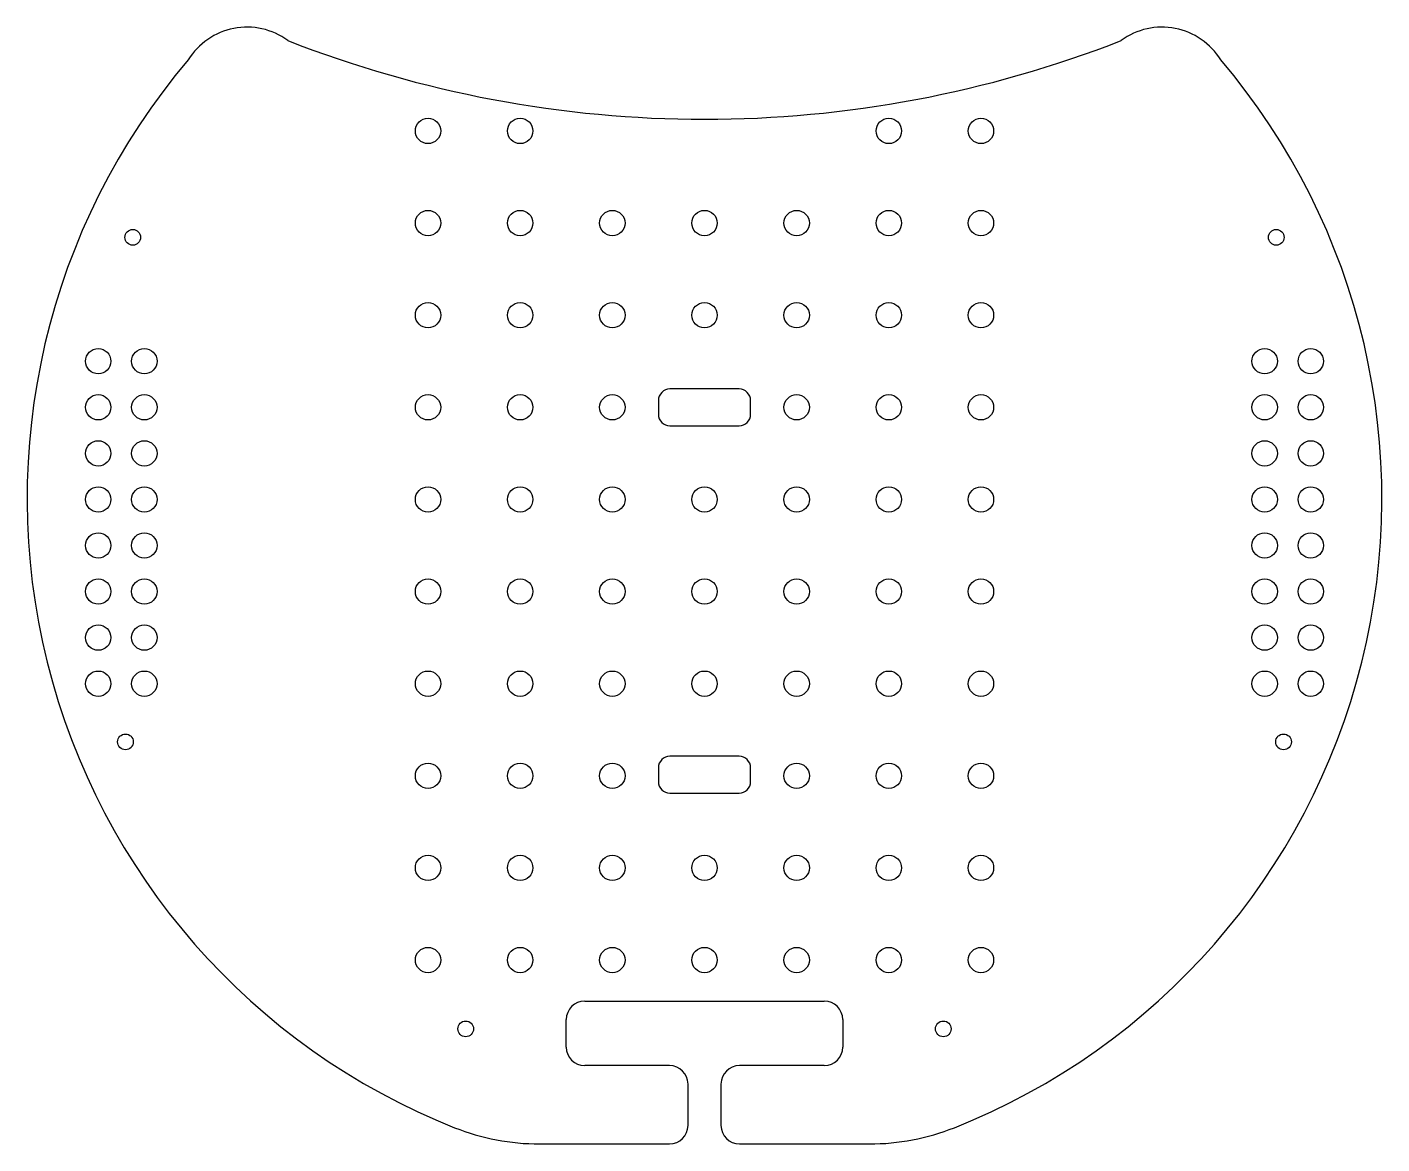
# Model space of a CAD drawing. Header units: millimetres. Extents: x -147 to 147, y -140 to 102.
import ezdxf

# ---------------------------------------------------------------- set-up
doc = ezdxf.new("R2010")
doc.units = ezdxf.units.MM

msp = doc.modelspace()

# ---------------------------------------------------------------- linework, layer by layer
at = {"color": 7, "linetype": 'Continuous', "lineweight": 25}
for p, q in [((7.5, 23.74), (-7.5, 23.74)), ((-10, 21.24), (-10, 18.24)), ((10, 18.24), (10, 21.24)), ((-7.5, 15.74), (7.5, 15.74)), ((-10, -58.5), (-10, -61.5)), ((7.5, -56), (-7.5, -56)), ((10, -61.5), (10, -58.5)), ((-7.5, -64), (7.5, -64)), ((-26, -109.16), (26, -109.16)), ((-30, -119.16), (-30, -113.16)), ((30, -113.16), (30, -119.16)), ((-7.58, -123.16), (-26, -123.16)), ((26, -123.16), (7.58, -123.16)), ((-3.58, -136.16), (-3.58, -127.16)), ((3.58, -127.16), (3.58, -136.16)), ((-35.78, -140.16), (-7.58, -140.16)), ((7.58, -140.16), (35.78, -140.16))]:
    msp.add_line(p, q, dxfattribs=at)
for centre, radius in [((-60, 79.76), 2.75), ((-40, 79.76), 2.75), ((40, 79.76), 2.75), ((60, 79.76), 2.75), ((-60, 59.76), 2.75), ((-40, 59.76), 2.75), ((-20, 59.76), 2.75), ((0, 59.76), 2.75), ((20, 59.76), 2.75), ((40, 59.76), 2.75), ((60, 59.76), 2.75), ((-124.07, 56.66), 1.7), ((124.07, 56.66), 1.7), ((-60, 39.76), 2.75), ((-40, 39.76), 2.75), ((-20, 39.76), 2.75), ((0, 39.76), 2.75), ((20, 39.76), 2.75), ((40, 39.76), 2.75), ((60, 39.76), 2.75), ((-131.56, 29.76), 2.75), ((-121.56, 29.76), 2.75), ((121.56, 29.76), 2.75), ((131.56, 29.76), 2.75), ((-131.56, 19.76), 2.75), ((-121.56, 19.76), 2.75), ((-60, 19.76), 2.75), ((-40, 19.76), 2.75), ((-20, 19.76), 2.75), ((20, 19.76), 2.75), ((40, 19.76), 2.75), ((60, 19.76), 2.75), ((121.56, 19.76), 2.75), ((131.56, 19.76), 2.75), ((-131.56, 9.76), 2.75), ((-121.56, 9.76), 2.75), ((121.56, 9.76), 2.75), ((131.56, 9.76), 2.75), ((-131.56, -0.24), 2.75), ((-121.56, -0.24), 2.75), ((-60, -0.24), 2.75), ((-40, -0.24), 2.75), ((-20, -0.24), 2.75), ((0, -0.24), 2.75), ((20, -0.24), 2.75), ((40, -0.24), 2.75), ((60, -0.24), 2.75), ((121.56, -0.24), 2.75), ((131.56, -0.24), 2.75), ((-131.56, -10.24), 2.75), ((-121.56, -10.24), 2.75), ((121.56, -10.24), 2.75), ((131.56, -10.24), 2.75), ((-131.56, -20.24), 2.75), ((-121.56, -20.24), 2.75), ((-60, -20.24), 2.75), ((-40, -20.24), 2.75), ((-20, -20.24), 2.75), ((0, -20.24), 2.75), ((20, -20.24), 2.75), ((40, -20.24), 2.75), ((60, -20.24), 2.75), ((121.56, -20.24), 2.75), ((131.56, -20.24), 2.75), ((-131.56, -30.24), 2.75), ((-121.56, -30.24), 2.75), ((121.56, -30.24), 2.75), ((131.56, -30.24), 2.75), ((-131.56, -40.24), 2.75), ((-121.56, -40.24), 2.75), ((-60, -40.24), 2.75), ((-40, -40.24), 2.75), ((-20, -40.24), 2.75), ((0, -40.24), 2.75), ((20, -40.24), 2.75), ((40, -40.24), 2.75), ((60, -40.24), 2.75), ((121.56, -40.24), 2.75), ((131.56, -40.24), 2.75), ((-125.65, -52.87), 1.7), ((125.65, -52.87), 1.7), ((-60, -60.24), 2.75), ((-40, -60.24), 2.75), ((-20, -60.24), 2.75), ((20, -60.24), 2.75), ((40, -60.24), 2.75), ((60, -60.24), 2.75), ((-60, -80.24), 2.75), ((-40, -80.24), 2.75), ((-20, -80.24), 2.75), ((0, -80.24), 2.75), ((20, -80.24), 2.75), ((40, -80.24), 2.75), ((60, -80.24), 2.75), ((-60, -100.24), 2.75), ((-40, -100.24), 2.75), ((-20, -100.24), 2.75), ((0, -100.24), 2.75), ((20, -100.24), 2.75), ((40, -100.24), 2.75), ((60, -100.24), 2.75), ((-51.82, -115.18), 1.7), ((51.82, -115.18), 1.7)]:
    msp.add_circle(centre, radius, dxfattribs=at)
for centre, radius, start, end in [((-99.3, 87.38), 14.92, 53.6131, 148.4453), ((99.3, 87.38), 14.92, 31.5547, 126.3869), ((0, 330.2), 247.9, 248.6011, 291.3989), ((0, 0), 147, 139.6417, 248.3539), ((0, 0), 147, 291.6461, 40.3583), ((-7.5, 21.24), 2.5, 90, 180), ((7.5, 21.24), 2.5, 0, 90), ((-7.5, 18.24), 2.5, 180, 270), ((7.5, 18.24), 2.5, 270, 0), ((-7.5, -58.5), 2.5, 90, 180), ((7.5, -58.5), 2.5, 0, 90), ((-7.5, -61.5), 2.5, 180, 270), ((7.5, -61.5), 2.5, 270, 0), ((-26, -113.16), 4, 90, 180), ((26, -113.16), 4, 0, 90), ((-26, -119.16), 4, 180, 270), ((26, -119.16), 4, 270, 0), ((-7.58, -127.16), 4, 0, 90), ((7.58, -127.16), 4, 90, 180), ((-35.78, -90.16), 50, 248.3539, 270), ((-7.58, -136.16), 4, 270, 0), ((7.58, -136.16), 4, 180, 270), ((35.78, -90.16), 50, 270, 291.6461)]:
    msp.add_arc(centre, radius, start, end, dxfattribs=at)

doc.saveas('drawing.dxf')
